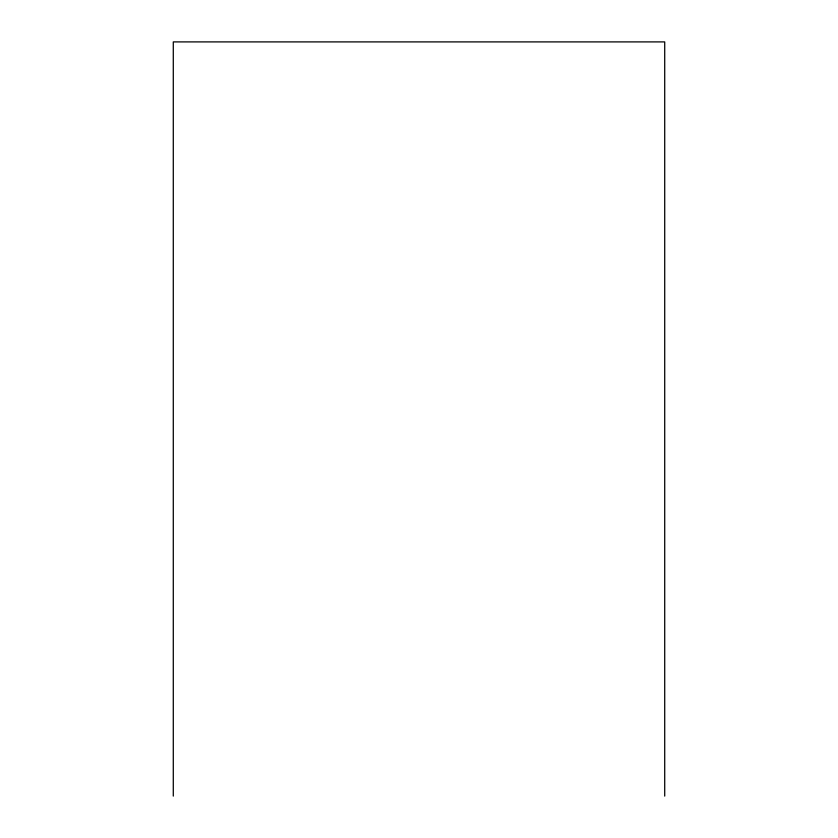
<?xml version="1.0" encoding="UTF-8"?>
<svg xmlns="http://www.w3.org/2000/svg" width="838" height="838" viewBox="0 0 838 838"><rect width="100%" height="100%" fill="white"/><g stroke="black" fill="none" stroke-linecap="round" stroke-linejoin="round"><path stroke-width="1.26" d="M664.712 796.1L664.712 41.9L173.288 41.9L173.288 796.1"/></g></svg>
